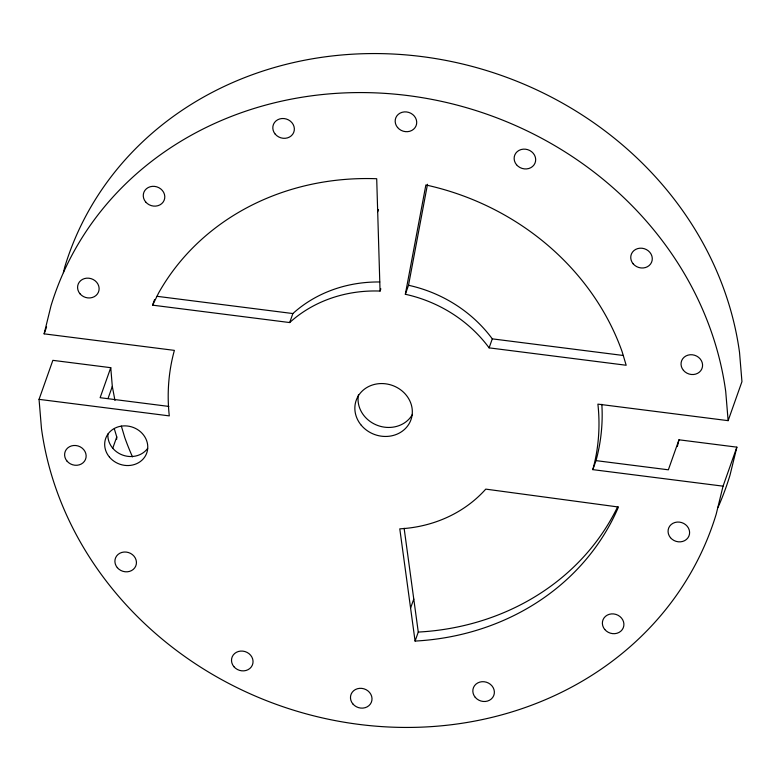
<?xml version="1.0" encoding="UTF-8"?>
<svg xmlns="http://www.w3.org/2000/svg" width="781" height="781" viewBox="0 0 781 781"><rect width="100%" height="100%" fill="white"/><g stroke="black" fill="none" stroke-linecap="round" stroke-linejoin="round"><path stroke-width="1.17" d="M116.652 439.381L116.759 436.95L114.338 428.867M405.339 294.271L425.87 184.97A254.176 228.452 19.5 0 1 622.115 351.675L626.177 365.254L489.101 347.857A130.72 117.492 19.5 0 0 405.339 294.271L408.522 285.27L427.5 184.277M723.05 486.163L716.197 514.162A348.59 313.308 19.5 0 1 359.211 724.426A348.59 313.308 19.5 0 1 41.471 428.535L39.05 399.355L169.292 415.882C166.841 393.995 168.501 371.619 174.378 350.376L44.127 333.848L50.99 305.849A348.59 313.308 19.5 0 1 407.975 95.585A348.59 313.308 19.5 0 1 725.715 391.476L728.136 420.656L597.895 404.128C600.345 426.016 598.685 448.392 592.808 469.635L723.05 486.163L736.873 447.152L678.982 439.801L668.36 469.811L596.001 460.624L592.808 469.635M63.378 272.676L64.803 266.838A348.59 313.308 19.5 0 1 421.789 56.574A348.59 313.308 19.5 0 1 739.529 352.465L741.95 381.645L728.136 420.656M596.001 460.624C601.038 442.358 603.02 423.214 601.839 404.304M677.332 446.547L678.982 439.801M736.873 447.152L730.01 475.151A348.59 313.308 19.5 0 1 718.071 507.289M44.127 333.848L46.567 326.966M39.05 399.355L52.864 360.344L110.756 367.685L112.308 386.429L114.983 400.507M110.756 367.685L100.124 397.695L168.862 406.423M108.061 398.437L112.308 386.429M380.845 288.814L380.054 291.059A130.72 117.492 19.5 0 0 289.683 322.553L152.607 305.156L154.599 299.533M112.767 448.206L116.759 436.95M289.683 322.553L292.875 313.552A130.72 117.492 19.5 0 1 379.781 281.98M377.692 211.768L378.482 209.513M489.101 347.857L492.294 338.856A130.72 117.492 19.5 0 0 408.522 285.27M410.581 608.067L413.774 599.066M415.082 641.074L399.784 528.844A130.72 117.492 19.5 0 0 485.762 489.121L618.445 507.015A254.176 228.452 19.5 0 1 415.082 641.074L418.274 632.073L404.119 528.239M152.607 305.156L158.68 292.865A254.176 228.452 19.5 0 1 376.706 178.732L380.054 291.059M157.001 296.311L292.875 313.552M492.294 338.856L623.355 355.492M121.348 426.104L124.804 437.653A290.493 261.088 19.5 0 0 132.487 456.865M147.629 448.401A21.79 19.584 19.5 0 1 122.676 455.098A21.79 19.584 19.5 0 1 107.915 433.943M617.722 506.615A254.176 228.452 19.5 0 1 418.274 632.073M412.485 414.389A29.053 26.105 19.5 0 1 377.848 425.538A29.053 26.105 19.5 0 1 358.45 394.815M683.443 370.35A10.895 9.792 19.5 0 0 701.875 368.788A10.895 9.792 19.5 0 0 690.111 354.75A10.895 9.792 19.5 0 0 683.443 370.35M633.147 263.812A10.895 9.792 19.5 0 0 651.579 262.25A10.895 9.792 19.5 0 0 639.815 248.212A10.895 9.792 19.5 0 0 633.147 263.812M516.544 164.762A10.895 9.792 19.5 0 0 534.975 163.2A10.895 9.792 19.5 0 0 523.211 149.161A10.895 9.792 19.5 0 0 516.544 164.762M397.578 127.508A10.895 9.792 19.5 0 0 416.009 125.946A10.895 9.792 19.5 0 0 404.246 111.908A10.895 9.792 19.5 0 0 397.578 127.508M275.215 134.137A10.895 9.792 19.5 0 0 293.646 132.575A10.895 9.792 19.5 0 0 281.882 118.536A10.895 9.792 19.5 0 0 275.215 134.137M145.666 201.957A10.895 9.792 19.5 0 0 164.098 200.385A10.895 9.792 19.5 0 0 152.334 186.356A10.895 9.792 19.5 0 0 145.666 201.957M79.984 293.773A10.895 9.792 19.5 0 0 98.416 292.211A10.895 9.792 19.5 0 0 86.652 278.173A10.895 9.792 19.5 0 0 79.984 293.773M67.01 461.102A10.895 9.792 19.5 0 0 85.441 459.54A10.895 9.792 19.5 0 0 73.678 445.502A10.895 9.792 19.5 0 0 67.01 461.102M117.306 567.641A10.895 9.792 19.5 0 0 135.738 566.079A10.895 9.792 19.5 0 0 123.974 552.04A10.895 9.792 19.5 0 0 117.306 567.641M233.909 666.691A10.895 9.792 19.5 0 0 252.341 665.129A10.895 9.792 19.5 0 0 240.577 651.09A10.895 9.792 19.5 0 0 233.909 666.691M352.875 703.945A10.895 9.792 19.5 0 0 371.307 702.383A10.895 9.792 19.5 0 0 359.543 688.344A10.895 9.792 19.5 0 0 352.875 703.945M475.238 697.316A10.895 9.792 19.5 0 0 493.67 695.754A10.895 9.792 19.5 0 0 481.906 681.715A10.895 9.792 19.5 0 0 475.238 697.316M604.777 629.506A10.895 9.792 19.5 0 0 623.209 627.934A10.895 9.792 19.5 0 0 611.445 613.905A10.895 9.792 19.5 0 0 604.777 629.506M670.469 537.679A10.895 9.792 19.5 0 0 688.901 536.117A10.895 9.792 19.5 0 0 677.137 522.079A10.895 9.792 19.5 0 0 670.469 537.679M361.281 425.264A29.053 26.105 19.5 0 0 410.435 421.096A29.053 26.105 19.5 0 0 379.058 383.666A29.053 26.105 19.5 0 0 361.281 425.264M109.467 457.129A21.79 19.584 19.5 0 0 146.34 454.054A21.79 19.584 19.5 0 0 122.861 425.948A21.79 19.584 19.5 0 0 109.467 457.129"/></g></svg>
